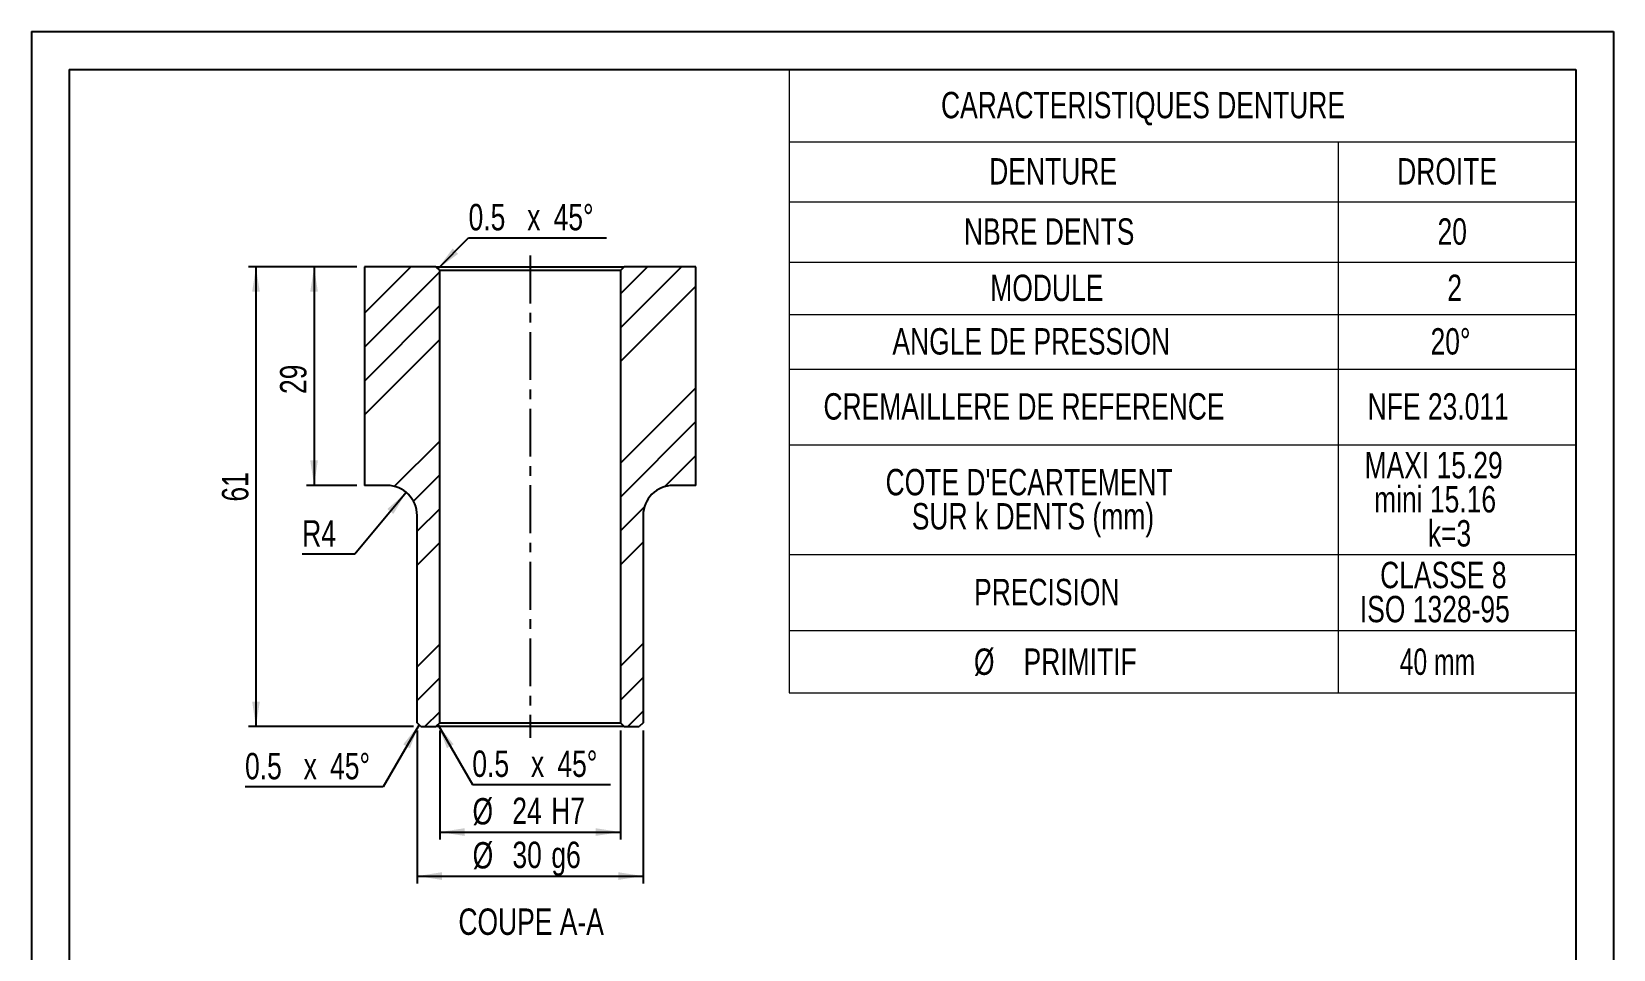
# Model space of a CAD drawing. Header units: millimetres. Extents: x 0 to 210, y 0 to 297.
# Drawn here: x 0 to 210, y 175.3 to 297.1 of the extents above; entities that cross this region are included whole.
import ezdxf

# ---------------------------------------------------------------- set-up
doc = ezdxf.new("R2010")
doc.units = ezdxf.units.MM
doc.linetypes.add('CENTER', pattern=[10.16, 6.35, -1.27, 1.27, -1.27])
for name, color, linetype in [('AXES', 3, 'CENTER'), ('COTES', 21, 'Continuous'), ('FIN', 5, 'Continuous'), ('HACHURS', 4, 'Continuous'), ('TEXTE', 6, 'Continuous')]:
    doc.layers.add(name, color=color, linetype=linetype)
doc.layers.add('FORT', color=7, linetype='Continuous', lineweight=25)
doc.styles.add('SLDTEXTSTYLE0', font='TXT', dxfattribs={"width": 0.75})
doc.styles.add('SLDTEXTSTYLE4', font='TXT', dxfattribs={"width": 0.7})
doc.dimstyles.new('SLDDIMSTYLE1', dxfattribs={"dimtxt": 3.5, "dimasz": 3.302, "dimexe": 0, "dimexo": 0.0625, "dimgap": 0.875, "dimtad": 1, "dimdec": 3, "dimrnd": 1e-09, "dimzin": 12, "dimdsep": 46, "dimtxsty": 'SLDTEXTSTYLE0', "dimsah": 1, "dimcen": 0.09, "dimadec": 0, "dimazin": 3, "dimtfac": 1, "dimtdec": 3, "dimtofl": 0, "dimtmove": 0, "dimatfit": 3, "dimfxl": 1, "dimfrac": 2, "dimtolj": 1, "dimtzin": 12, "dimarcsym": 0})
doc.dimstyles.new('SLDDIMSTYLE2', dxfattribs={"dimtxt": 3.5, "dimasz": 3.302, "dimexe": 0, "dimexo": 0.0625, "dimgap": 0.875, "dimtad": 0, "dimtih": 1, "dimtoh": 1, "dimdec": 3, "dimrnd": 1e-09, "dimzin": 12, "dimdsep": 46, "dimtxsty": 'SLDTEXTSTYLE0', "dimsah": 1, "dimcen": 0, "dimadec": 0, "dimazin": 3, "dimtfac": 1, "dimtdec": 3, "dimtofl": 0, "dimtmove": 1, "dimatfit": 3, "dimfxl": 1, "dimfrac": 2, "dimtolj": 1, "dimtzin": 12, "dimarcsym": 0})
pattern_1 = [(45, (0, 0), (-13.4704, 13.4704), []), (45, (4.49, 0), (-13.4704, 13.4704), []), (45, (8.98, 0), (-13.4704, 13.4704), []), (45, (13.47, 0), (-13.4704, 13.4704), [])]

# ---------------------------------------------------------------- blocks, each defined once
blk = doc.blocks.new('SW_TABLEANNOTATION_0')
at = {"color": 0, "linetype": 'Continuous', "lineweight": 18}
for p, q in [((0, 0), (0, -9.6)), ((0, 0), (72.9, 0)), ((72.9, 0), (104.42, 0)), ((104.42, 0), (104.42, -9.6)), ((0, -9.6), (0, -17.59)), ((0, -9.6), (72.9, -9.6)), ((72.9, -9.6), (72.9, -17.59)), ((72.9, -9.6), (104.42, -9.6)), ((104.42, -9.6), (104.42, -17.59)), ((0, -17.59), (0, -25.57)), ((0, -17.59), (72.9, -17.59)), ((72.9, -17.59), (72.9, -25.57)), ((72.9, -17.59), (104.42, -17.59)), ((104.42, -17.59), (104.42, -25.57)), ((0, -25.57), (0, -32.54)), ((0, -25.57), (72.9, -25.57)), ((72.9, -25.57), (72.9, -32.54)), ((72.9, -25.57), (104.42, -25.57)), ((104.42, -25.57), (104.42, -32.54)), ((0, -32.54), (0, -39.76)), ((0, -32.54), (72.9, -32.54)), ((72.9, -32.54), (72.9, -39.76)), ((72.9, -32.54), (104.42, -32.54)), ((104.42, -32.54), (104.42, -39.76)), ((0, -39.76), (0, -49.81)), ((0, -39.76), (72.9, -39.76)), ((72.9, -39.76), (72.9, -49.81)), ((72.9, -39.76), (104.42, -39.76)), ((104.42, -39.76), (104.42, -49.81)), ((0, -49.81), (0, -64.39)), ((0, -49.81), (72.9, -49.81)), ((72.9, -49.81), (72.9, -64.39)), ((72.9, -49.81), (104.42, -49.81)), ((104.42, -49.81), (104.42, -64.39)), ((0, -64.39), (0, -74.44)), ((0, -64.39), (72.9, -64.39)), ((72.9, -64.39), (72.9, -74.44)), ((72.9, -64.39), (104.42, -64.39)), ((104.42, -64.39), (104.42, -74.44)), ((0, -74.44), (0, -82.73)), ((0, -74.44), (72.9, -74.44)), ((72.9, -74.44), (72.9, -82.73)), ((72.9, -74.44), (104.42, -74.44)), ((104.42, -74.44), (104.42, -82.73)), ((0, -82.73), (72.9, -82.73)), ((72.9, -82.73), (104.42, -82.73))]:
    blk.add_line(p, q, dxfattribs=at)
at = {"color": 0, "linetype": 'Continuous', "lineweight": 18, "char_height": 3.5, "attachment_point": 1}
for s, insert, style in [('CARACTERISTIQUES DENTURE', (20.15, -2.99), 'SLDTEXTSTYLE0'), ('DENTURE', (26.55, -11.78), 'SLDTEXTSTYLE0'), ('DROITE', (80.71, -11.78), 'SLDTEXTSTYLE0'), ('NBRE DENTS', (23.2, -19.77), 'SLDTEXTSTYLE0'), ('20', (86.07, -19.77), 'SLDTEXTSTYLE0'), ('MODULE', (26.69, -27.24), 'SLDTEXTSTYLE0'), ('2', (87.37, -27.24), 'SLDTEXTSTYLE0'), ('ANGLE DE PRESSION', (13.7, -34.34), 'SLDTEXTSTYLE0'), ('20°', (85.14, -34.34), 'SLDTEXTSTYLE0'), ('CREMAILLERE DE REFERENCE', (4.54, -42.97), 'SLDTEXTSTYLE0'), ('NFE 23.011', (76.79, -42.97), 'SLDTEXTSTYLE0'), ('MAXI 15.29', (76.38, -50.76), 'SLDTEXTSTYLE0'), ("COTE D'ECARTEMENT", (12.79, -53.02), 'SLDTEXTSTYLE0'), ('mini 15.16', (77.65, -55.29), 'SLDTEXTSTYLE0'), ('SUR k DENTS (mm)', (16.27, -57.55), 'SLDTEXTSTYLE0'), ('k=3', (84.78, -59.81), 'SLDTEXTSTYLE0'), ('CLASSE 8', (78.45, -65.34), 'SLDTEXTSTYLE0'), ('PRECISION', (24.54, -67.6), 'SLDTEXTSTYLE0'), ('ISO 1328-95', (75.76, -69.86), 'SLDTEXTSTYLE0'), ('%%c', (24.52, -76.84), 'SLDTEXTSTYLE0'), ('PRIMITIF', (31.11, -76.84), 'SLDTEXTSTYLE0'), ('40 mm', (81.05, -76.84), 'SLDTEXTSTYLE4')]:
    blk.add_mtext(s, dxfattribs=dict(at, insert=insert, style=style))
blk = doc.blocks.new('_D_1')
at = {"layer": 'COTES'}
for p, q in [((43.17, 265.86), (36.49, 265.86)), ((37.49, 265.86), (37.49, 236.86)), ((43.17, 236.86), (36.49, 236.86))]:
    blk.add_line(p, q, dxfattribs=at)
for points in [[(37.49, 265.86), (36.98, 262.56), (37.99, 262.56)], [(37.49, 236.86), (37.99, 240.17), (36.98, 240.17)]]:
    blk.add_solid(points, dxfattribs=at)
at = {"layer": 'COTES', "insert": (32.97, 248.99), "char_height": 3.5, "attachment_point": 1, "rotation": 90, "style": 'SLDTEXTSTYLE0'}
blk.add_mtext('29', dxfattribs=at)
blk = doc.blocks.new('_D_2')
at = {"layer": 'COTES'}
for p, q in [((43.17, 265.86), (28.77, 265.86)), ((29.77, 265.86), (29.77, 204.86)), ((50.67, 204.86), (28.77, 204.86))]:
    blk.add_line(p, q, dxfattribs=at)
for points in [[(29.77, 265.86), (29.27, 262.56), (30.28, 262.56)], [(29.77, 204.86), (30.28, 208.17), (29.27, 208.17)]]:
    blk.add_solid(points, dxfattribs=at)
at = {"layer": 'COTES', "insert": (25.26, 234.72), "char_height": 3.5, "attachment_point": 1, "rotation": 90, "style": 'SLDTEXTSTYLE0'}
blk.add_mtext('61', dxfattribs=at)
blk = doc.blocks.new('_D_3')
at = {"layer": 'COTES'}
for p, q in [((54.17, 204.36), (54.17, 189.87)), ((78.17, 204.36), (78.17, 189.87)), ((54.17, 190.87), (78.17, 190.87))]:
    blk.add_line(p, q, dxfattribs=at)
for points in [[(54.17, 190.87), (57.47, 190.36), (57.47, 191.38)], [(78.17, 190.87), (74.87, 191.38), (74.87, 190.36)]]:
    blk.add_solid(points, dxfattribs=at)
at = {"layer": 'COTES', "char_height": 3.5, "attachment_point": 1, "style": 'SLDTEXTSTYLE0'}
for s, insert in [('%%c', (58.52, 195.38)), ('24', (63.8, 195.44)), ('H7', (68.97, 195.44))]:
    blk.add_mtext(s, dxfattribs=dict(at, insert=insert))
blk = doc.blocks.new('_D_4')
at = {"layer": 'COTES'}
for p, q in [((51.17, 204.36), (51.17, 184.03)), ((81.17, 204.36), (81.17, 184.03)), ((51.17, 185.03), (81.17, 185.03))]:
    blk.add_line(p, q, dxfattribs=at)
for points in [[(51.17, 185.03), (54.47, 184.52), (54.47, 185.54)], [(81.17, 185.03), (77.87, 185.54), (77.87, 184.52)]]:
    blk.add_solid(points, dxfattribs=at)
at = {"layer": 'COTES', "char_height": 3.5, "attachment_point": 1, "style": 'SLDTEXTSTYLE0'}
for s, insert in [('%%c', (58.54, 189.54)), ('30', (63.82, 189.6)), ('g6', (68.99, 189.6))]:
    blk.add_mtext(s, dxfattribs=dict(at, insert=insert))
blk = doc.blocks.new('SW_CHAMFER_DIMENSION_0')
at = {"layer": 'COTES', "color": 0}
for p, q in [((-4.08, -4.08), (0, 0)), ((0, 0), (18.33, 0))]:
    blk.add_line(p, q, dxfattribs=at)
blk.add_solid([(-4.08, -4.08), (-1.39, -2.11), (-2.11, -1.39)], dxfattribs=at)
at = {"layer": 'COTES', "color": 0, "char_height": 3.5, "attachment_point": 1, "style": 'SLDTEXTSTYLE0'}
for s, insert in [('0.5', (0, 4.51)), ('45°', (11.29, 4.51)), ('x', (7.78, 4.51))]:
    blk.add_mtext(s, dxfattribs=dict(at, insert=insert))
blk = doc.blocks.new('SW_CHAMFER_DIMENSION_1')
at = {"layer": 'COTES', "color": 0}
for p, q in [((-4.58, 7.94), (0, 0)), ((0, 0), (18.33, 0))]:
    blk.add_line(p, q, dxfattribs=at)
blk.add_solid([(-4.58, 7.94), (-3.37, 4.82), (-2.49, 5.33)], dxfattribs=at)
at = {"layer": 'COTES', "color": 0, "char_height": 3.5, "attachment_point": 1, "style": 'SLDTEXTSTYLE0'}
for s, insert in [('0.5', (0, 4.51)), ('45°', (11.29, 4.51)), ('x', (7.78, 4.51))]:
    blk.add_mtext(s, dxfattribs=dict(at, insert=insert))
blk = doc.blocks.new('SW_CHAMFER_DIMENSION_2')
at = {"layer": 'COTES', "color": 0}
for p, q in [((23.1, 8.26), (18.33, 0)), ((18.33, 0), (0, 0))]:
    blk.add_line(p, q, dxfattribs=at)
blk.add_solid([(23.1, 8.26), (21.01, 5.65), (21.89, 5.14)], dxfattribs=at)
at = {"layer": 'COTES', "color": 0, "char_height": 3.5, "attachment_point": 1, "style": 'SLDTEXTSTYLE0'}
for s, insert in [('0.5', (0, 4.51)), ('45°', (11.29, 4.51)), ('x', (7.78, 4.51))]:
    blk.add_mtext(s, dxfattribs=dict(at, insert=insert))
blk = doc.blocks.new('_D_5')
at = {"layer": 'COTES'}
for p, q in [((49.72, 235.94), (42.91, 227.73)), ((42.91, 227.73), (35.91, 227.73))]:
    blk.add_line(p, q, dxfattribs=at)
blk.add_solid([(49.72, 235.94), (47.22, 233.73), (48.01, 233.08)], dxfattribs=at)
at = {"layer": 'COTES', "insert": (35.91, 232.25), "char_height": 3.5, "attachment_point": 1, "style": 'SLDTEXTSTYLE0'}
blk.add_mtext('R4', dxfattribs=at)

msp = doc.modelspace()

# ---------------------------------------------------------------- hatches: boundary and pattern name
at = {"layer": 'HACHURS'}
h = msp.add_hatch(dxfattribs=at)
h.set_pattern_fill('DIN 201 acier et fonte', color=256, style=0, pattern_type=2)
h.set_pattern_definition(pattern_1)
edge = h.paths.add_edge_path(flags=0)
edge.add_line((51.1687, 205.3647), (51.6687, 204.8647))
edge.add_line((51.6687, 204.8647), (53.6687, 204.8647))
edge.add_line((53.6687, 204.8647), (54.1687, 205.3647))
edge.add_line((54.1687, 205.3647), (54.1687, 265.3647))
edge.add_line((54.1687, 265.3647), (53.6687, 265.8647))
edge.add_line((53.6687, 265.8647), (44.1687, 265.8647))
edge.add_line((44.1687, 265.8647), (44.1687, 236.8647))
edge.add_line((44.1687, 236.8647), (47.1687, 236.8647))
edge.add_arc((47.1687, 232.8647), 4, 0, 90, ccw=False)
edge.add_line((51.1687, 232.8647), (51.1687, 205.3647))
h = msp.add_hatch(dxfattribs=at)
h.set_pattern_fill('DIN 201 acier et fonte', color=256, style=0, pattern_type=2)
h.set_pattern_definition(pattern_1)
edge = h.paths.add_edge_path(flags=0)
edge.add_line((80.6687, 204.8647), (81.1687, 205.3647))
edge.add_line((81.1687, 205.3647), (81.1687, 232.8647))
edge.add_arc((85.1687, 232.8647), 4, 90, 180, ccw=False)
edge.add_line((85.1687, 236.8647), (88.1687, 236.8647))
edge.add_line((88.1687, 236.8647), (88.1687, 265.8647))
edge.add_line((88.1687, 265.8647), (78.6687, 265.8647))
edge.add_line((78.6687, 265.8647), (78.1687, 265.3647))
edge.add_line((78.1687, 265.3647), (78.1687, 205.3647))
edge.add_line((78.1687, 205.3647), (78.6687, 204.8647))
edge.add_line((78.6687, 204.8647), (80.6687, 204.8647))

# ---------------------------------------------------------------- linework, layer by layer
at = {"layer": 'AXES'}
msp.add_line((66.1687, 267.3647), (66.1687, 203.3647), dxfattribs=at)
at = {"layer": 'FIN'}
for p, q in [((-0.0115, 297.0678), (209.9885, 297.0678)), ((-0.0115, 297.0678), (-0.0115, 0.0678)), ((209.9885, 297.0678), (209.9885, 0.0678)), ((4.9885, 292.0678), (204.9885, 292.0678)), ((4.9885, 292.0678), (4.9885, 5.0678)), ((204.9885, 292.0678), (204.9885, 5.0678))]:
    msp.add_line(p, q, dxfattribs=at)
at = {"layer": 'FORT'}
for p, q in [((44.1687, 265.8647), (44.1687, 236.8647)), ((53.6687, 265.8647), (44.1687, 265.8647)), ((53.6687, 265.8647), (54.1687, 265.3647)), ((53.6687, 265.8647), (78.6687, 265.8647)), ((54.1687, 205.3647), (54.1687, 265.3647)), ((78.1687, 265.3647), (54.1687, 265.3647)), ((78.1687, 265.3647), (78.6687, 265.8647)), ((78.1687, 265.3647), (78.1687, 205.3647)), ((88.1687, 265.8647), (78.6687, 265.8647)), ((88.1687, 236.8647), (88.1687, 265.8647)), ((47.1687, 236.8647), (44.1687, 236.8647)), ((88.1687, 236.8647), (85.1687, 236.8647)), ((51.1687, 205.3647), (51.1687, 232.8647)), ((81.1687, 232.8647), (81.1687, 205.3647)), ((51.6687, 204.8647), (51.1687, 205.3647)), ((51.6687, 204.8647), (53.6687, 204.8647)), ((54.1687, 205.3647), (53.6687, 204.8647)), ((78.6687, 204.8647), (53.6687, 204.8647)), ((54.1687, 205.3647), (78.1687, 205.3647)), ((78.6687, 204.8647), (78.1687, 205.3647)), ((78.6687, 204.8647), (80.6687, 204.8647)), ((81.1687, 205.3647), (80.6687, 204.8647))]:
    msp.add_line(p, q, dxfattribs=at)
for centre, start, end in [((47.1687, 232.8647), 0, 90), ((85.1687, 232.8647), 90, 180)]:
    msp.add_arc(centre, 4, start, end, dxfattribs=at)

# ---------------------------------------------------------------- block references
at = {"color": 7, "linetype": 'Continuous', "lineweight": 18}
msp.add_blockref('SW_TABLEANNOTATION_0', (100.5731, 292.0678), dxfattribs=at)
at = {"layer": 'COTES'}
for name, p in [('SW_CHAMFER_DIMENSION_0', (58.0007, 269.6968)), ('SW_CHAMFER_DIMENSION_2', (28.3208, 196.8588)), ('SW_CHAMFER_DIMENSION_1', (58.5, 197.1797))]:
    msp.add_blockref(name, p, dxfattribs=at)

# ---------------------------------------------------------------- texts
at = {"layer": 'TEXTE', "insert": (66.3057, 180.7306), "char_height": 3.5, "attachment_point": 2, "style": 'SLDTEXTSTYLE0'}
msp.add_mtext('COUPE A-A', dxfattribs=at)

# ---------------------------------------------------------------- dimensions: what is measured, and where the dimension line sits
at = {"layer": 'COTES'}
for base, p2, picture, middle in [((29.7738, 204.8647), (51.6687, 204.8647), '_D_2', (29.7738, 237.3027)), ((37.4864, 236.8647), (44.1687, 236.8647), '_D_1', (37.4864, 251.5728))]:
    dim = msp.add_linear_dim(base=base, p1=(44.1687, 265.8647), p2=p2, angle=90, dimstyle='SLDDIMSTYLE1', dxfattribs=at)
    dim.commit()
    dim.dimension.update_dxf_attribs({"geometry": picture, "text_midpoint": middle, "dimtype": 160})
dim = msp.add_radius_dim(center=(47.1687, 232.8647), mpoint=(49.7221, 235.9437), dimstyle='SLDDIMSTYLE2', dxfattribs=at)
dim.commit()
dim.dimension.update_dxf_attribs({"geometry": '_D_5', "text_midpoint": (38.6155, 230.5115), "dimtype": 164})
for base, p1, p2, text, picture, middle in [((81.1687, 185.0316), (51.1687, 205.3647), (81.1687, 205.3647), '%%c<>g6', '_D_4', (66.6302, 185.0316)), ((78.1687, 190.8719), (54.1687, 205.3647), (78.1687, 205.3647), '%%c<>H7', '_D_3', (66.6302, 190.8719))]:
    dim = msp.add_linear_dim(base=base, p1=p1, p2=p2, text=text, dimstyle='SLDDIMSTYLE1', dxfattribs=at)
    dim.commit()
    dim.dimension.update_dxf_attribs({"geometry": picture, "text_midpoint": middle, "dimtype": 160})

doc.saveas('drawing.dxf')
